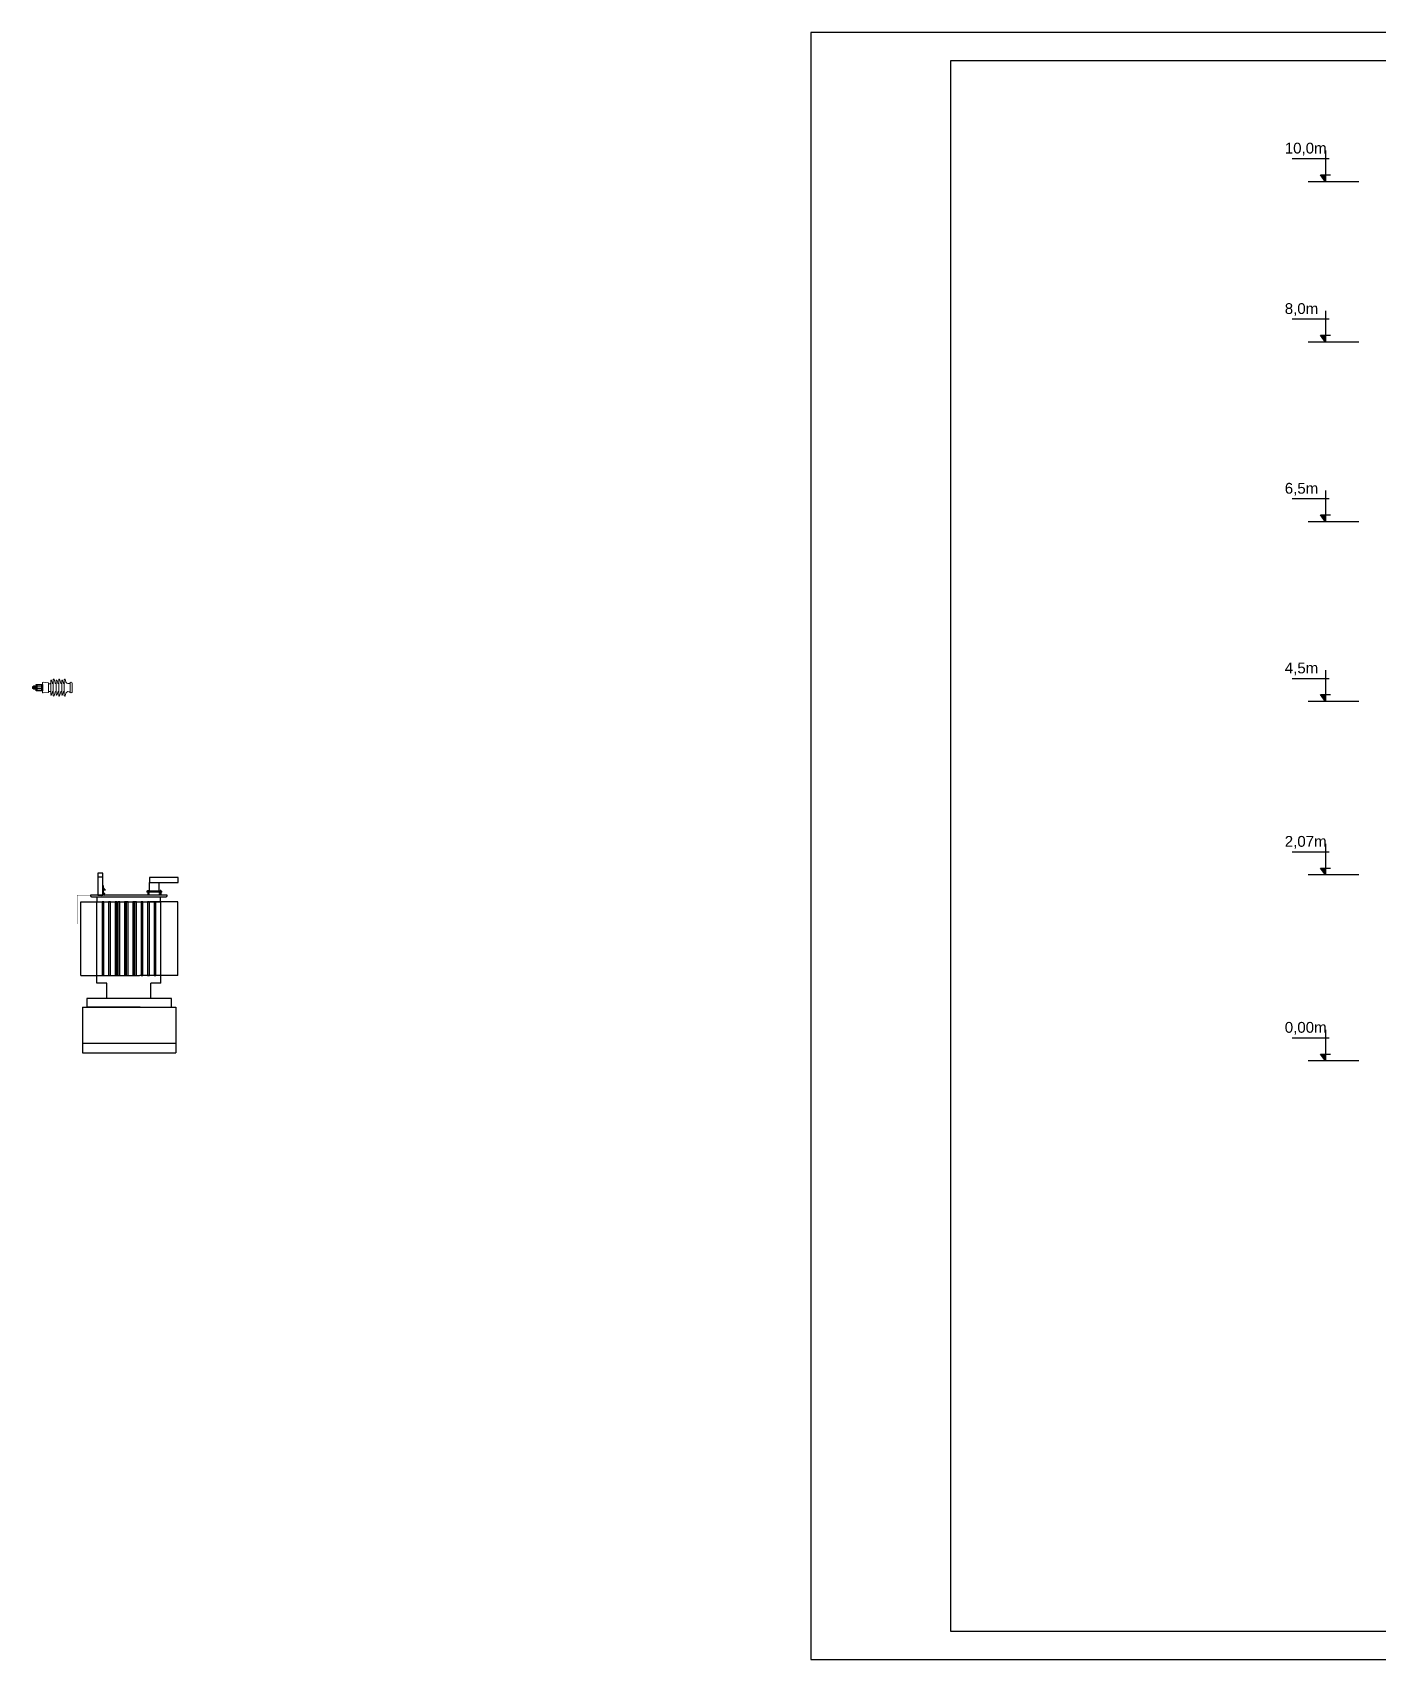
# Model space of a CAD drawing. Header units: inches. Extents: x -246336 to 136055, y -106871 to 69513.
# Drawn here: x -141544 to -126574, y 1536 to 19644 of the extents above; entities that cross this region are included whole.
import ezdxf

# ---------------------------------------------------------------- set-up
doc = ezdxf.new("R2010")
doc.units = ezdxf.units.IN
doc.header["$MEASUREMENT"] = 0
doc.linetypes.add('CENTER', pattern=[2, 1.25, -0.25, 0.25, -0.25])
doc.linetypes.add('DASHDOTX2', pattern=[2, 1, -0.5, 0, -0.5])
for name, color, linetype in [('Hoa Nhon 2T1', 7, 'Continuous'), ('Layer1', 7, 'Continuous'), ('XA-TT1', 7, 'Continuous')]:
    doc.layers.add(name, color=color, linetype=linetype)
doc.styles.add('VU', font='arial.ttf', dxfattribs={"height": 12})

# ---------------------------------------------------------------- blocks, each defined once
blk = doc.blocks.new('DSFDS')
at = {"layer": 'Layer1', "color": 9, "linetype": 'Continuous'}
for p, q in [((-19824, 14127), (-19824, 14113)), ((-19824, 14123), (-19833, 14123)), ((-19824, 14103), (-19833, 14103)), ((-19824, 14100), (-19824, 14113))]:
    blk.add_line(p, q, dxfattribs=at)
at = {"layer": 'Layer1', "color": 9, "linetype": 'Continuous', "lineweight": 5}
for p, q in [((-19811, 14131), (-19823, 14131)), ((-19725, 14166), (-19725, 14113)), ((-19656, 14167), (-19718, 14172)), ((-19656, 14113), (-19656, 14167)), ((-19640, 14156), (-19656, 14156)), ((-19632, 14192), (-19632, 14113)), ((-19614, 14162), (-19624, 14193)), ((-19604, 14204), (-19604, 14113)), ((-19582, 14162), (-19595, 14205)), ((-19571, 14192), (-19571, 14113)), ((-19553, 14162), (-19562, 14193)), ((-19542, 14204), (-19542, 14113)), ((-19520, 14162), (-19533, 14205)), ((-19509, 14192), (-19509, 14113)), ((-19492, 14162), (-19501, 14193)), ((-19481, 14204), (-19481, 14113)), ((-19463, 14175), (-19472, 14205)), ((-19416, 14168), (-19416, 14113)), ((-19395, 14113), (-19395, 14163)), ((-19833, 14123), (-19835, 14121)), ((-19835, 14121), (-19835, 14113)), ((-19835, 14105), (-19835, 14113)), ((-19833, 14103), (-19835, 14105)), ((-19812, 14122), (-19823, 14122)), ((-19812, 14104), (-19823, 14104)), ((-19811, 14096), (-19823, 14096)), ((-19725, 14123), (-19809, 14123)), ((-19725, 14103), (-19809, 14103)), ((-19725, 14061), (-19725, 14113)), ((-19656, 14059), (-19718, 14054)), ((-19656, 14113), (-19656, 14059)), ((-19640, 14070), (-19656, 14070)), ((-19632, 14035), (-19632, 14113)), ((-19614, 14065), (-19624, 14034)), ((-19604, 14023), (-19604, 14113)), ((-19582, 14065), (-19595, 14022)), ((-19571, 14035), (-19571, 14113)), ((-19553, 14065), (-19562, 14034)), ((-19542, 14023), (-19542, 14113)), ((-19520, 14065), (-19533, 14022)), ((-19509, 14035), (-19509, 14113)), ((-19492, 14065), (-19501, 14034)), ((-19481, 14023), (-19481, 14113)), ((-19463, 14051), (-19472, 14022)), ((-19416, 14059), (-19416, 14113)), ((-19395, 14113), (-19395, 14063))]:
    blk.add_line(p, q, dxfattribs=at)
at = {"layer": 'Layer1', "color": 9, "linetype": 'CENTER', "ltscale": 0.05}
for p, q in [((-19824, 14121), (-19835, 14121)), ((-19824, 14105), (-19835, 14105)), ((-19833, 14103), (-19833, 14123))]:
    blk.add_line(p, q, dxfattribs=at)
at = {"layer": 'Layer1', "color": 9, "linetype": 'CENTER', "lineweight": 5, "ltscale": 0.05}
for p, q in [((-19780, 14121), (-19809, 14121)), ((-19780, 14105), (-19809, 14105))]:
    blk.add_line(p, q, dxfattribs=at)
at = {"layer": 'Layer1', "color": 9, "linetype": 'Continuous', "lineweight": 5}
for points in [[(-19809, 14113), (-19809, 14133), (-19811, 14133), (-19811, 14113)], [(-19809, 14113), (-19809, 14093), (-19811, 14093), (-19811, 14113)]]:
    blk.add_lwpolyline(points, dxfattribs=at)
at = {"layer": 'Layer1', "color": 9, "linetype": 'Continuous'}
for centre, radius, start, end in [((-19817, 14127), 7.65, 145.463, 214.537), ((-19819, 14127), 7.65, 325.463, 34.537), ((-19794, 14113), 30.6, 162.9251, 180), ((-19794, 14113), 30.6, 180, 197.0749), ((-19817, 14100), 7.65, 145.463, 214.537), ((-19841, 14113), 30.6, 0, 17.0749), ((-19841, 14113), 30.6, 342.9251, 0), ((-19819, 14100), 7.65, 325.463, 34.537)]:
    blk.add_arc(centre, radius, start, end, dxfattribs=at)
at = {"layer": 'Layer1', "color": 9, "linetype": 'Continuous', "lineweight": 5}
for centre, radius, start, end in [((-19718, 14165), 6.7, 92.5489, 177.9344), ((-19641, 14166), 9.23, 275.2806, 343.2481), ((-19718, 14061), 6.7, 182.0656, 267.4511), ((-19641, 14061), 9.23, 16.7519, 84.7194)]:
    blk.add_arc(centre, radius, start, end, dxfattribs=at)
at = {"layer": 'Layer1', "color": 9, "linetype": 'Continuous', "lineweight": 5, "extrusion": (0, 0, -1)}
for centre, major_axis, start_param, end_param in [((-19628, 14192), (4.22, 0), 3.094054, 6.116831), ((-19609, 14163), (5.71, 0), 0.402312, 2.8943), ((-19599, 14203), (4.48, 0), 3.291437, 5.982469), ((-19576, 14163), (5.71, 0), 0.402312, 2.8943), ((-19567, 14192), (4.22, 0), 3.094054, 6.116831), ((-19547, 14163), (5.71, 0), 0.402312, 2.8943), ((-19538, 14203), (4.48, 0), 3.291437, 5.982469), ((-19515, 14163), (5.71, 0), 0.402312, 2.8943), ((-19505, 14192), (4.22, 0), 3.094054, 6.116831), ((-19486, 14163), (5.71, 0), 0.402312, 2.8943), ((-19476, 14203), (4.48, 0), 3.291437, 5.982469), ((-19437, 14184), (27.3, 0), 0.67706, 2.781074), ((-19406, 14161), (11.6, 0), 3.786737, 6.096978)]:
    blk.add_ellipse(centre, major_axis=major_axis, ratio=0.970874, start_param=start_param, end_param=end_param, dxfattribs=at)
at = {"layer": 'Layer1', "color": 9, "linetype": 'Continuous', "lineweight": 5}
for centre, major_axis, start_param, end_param in [((-19628, 14034), (4.22, 0), 3.094054, 6.116831), ((-19609, 14063), (5.71, 0), 0.402312, 2.8943), ((-19599, 14023), (4.48, 0), 3.291437, 5.982469), ((-19576, 14063), (5.71, 0), 0.402312, 2.8943), ((-19567, 14034), (4.22, 0), 3.094054, 6.116831), ((-19547, 14063), (5.71, 0), 0.402312, 2.8943), ((-19538, 14023), (4.48, 0), 3.291437, 5.982469), ((-19515, 14063), (5.71, 0), 0.402312, 2.8943), ((-19505, 14034), (4.22, 0), 3.094054, 6.116831), ((-19486, 14063), (5.71, 0), 0.402312, 2.8943), ((-19476, 14023), (4.48, 0), 3.291437, 5.982469), ((-19437, 14042), (27.3, 0), 0.67706, 2.781074), ((-19406, 14065), (11.6, 0), 3.786737, 6.096978)]:
    blk.add_ellipse(centre, major_axis=major_axis, ratio=0.970874, start_param=start_param, end_param=end_param, dxfattribs=at)
at = {"layer": 'XA-TT1', "color": 7, "flags": 128}
for points in [[(-19723, 14084), (-19723, 14077), (-19793, 14077), (-19793, 14147), (-19786, 14147)], [(-19793, 14140), (-19793, 14147), (-19723, 14147), (-19723, 14077), (-19730, 14077)], [(-19730, 14084), (-19730, 14140), (-19786, 14140)], [(-19786, 14140), (-19786, 14084), (-19730, 14084)]]:
    blk.add_lwpolyline(points, dxfattribs=at)
blk = doc.blocks.new('do cao')
at = {"layer": 'XA-TT1', "color": 4}
for p, q in [((32938.2, -2973.9), (32896.9, -2973.9)), ((32971.2, -2999.4), (32914.8, -2999.4))]:
    blk.add_line(p, q, dxfattribs=at)
at = {"layer": 'XA-TT1', "color": 4, "flags": 128}
blk.add_lwpolyline([(32934.1, -2964.6), (32934.1, -2999.4), (32928.3, -2991.7), (32939.6, -2991.7)], dxfattribs=at)
at = {"layer": 'XA-TT1', "color": 4}
blk.add_solid([(32928.3, -2991.7), (32934.1, -2999.4), (32934.1, -2991.7)], dxfattribs=at)

msp = doc.modelspace()

# ---------------------------------------------------------------- linework, layer by layer
for p, q in [((-140762.862, 10243.811), (-140817.517, 10243.811)), ((-140762.862, 10154.332), (-140760.195, 10154.332)), ((-140753.455, 10145.983), (-140762.862, 10145.983)), ((-140753.455, 10145.983), (-140760.195, 10154.332)), ((-140829.074, 9062.776), (-140829.074, 9970.272)), ((-140824.501, 9970.272), (-140824.501, 10025.251)), ((-140753.455, 10043.33), (-140788.991, 10043.33)), ((-140762.862, 10126.212), (-140753.455, 10126.212)), ((-140735.187, 10102.849), (-140762.862, 10102.849)), ((-140735.187, 10098.731), (-140762.862, 10098.731)), ((-140743.767, 10060.998), (-140762.862, 10060.998)), ((-140743.767, 10056.879), (-140762.862, 10056.879)), ((-140735.187, 10102.849), (-140753.455, 10126.212)), ((-140751.001, 10062.381), (-140750.435, 10062.621)), ((-140751.001, 10060.998), (-140751.001, 10062.381)), ((-140746.058, 10060.998), (-140751.001, 10060.998)), ((-140746.058, 10056.879), (-140751.001, 10056.879)), ((-140751.001, 10056.879), (-140751.001, 10055.496)), ((-140751.001, 10055.496), (-140750.435, 10055.256)), ((-140746.625, 10062.621), (-140750.435, 10062.621)), ((-140746.625, 10055.256), (-140750.435, 10055.256)), ((-140749.766, 10063.385), (-140749.619, 10063.532)), ((-140747.293, 10063.385), (-140749.766, 10063.385)), ((-140749.766, 10063.385), (-140749.766, 10062.621)), ((-140749.766, 10055.256), (-140749.766, 10043.33)), ((-140749.765, 10060.998), (-140749.765, 10062.381)), ((-140749.765, 10056.879), (-140749.765, 10055.496)), ((-140747.44, 10063.532), (-140749.619, 10063.532)), ((-140747.293, 10063.385), (-140747.44, 10063.532)), ((-140747.293, 10063.385), (-140747.293, 10062.621)), ((-140747.293, 10060.998), (-140747.293, 10062.381)), ((-140747.293, 10056.879), (-140747.293, 10055.496)), ((-140747.293, 10056.879), (-140747.293, 10055.496)), ((-140747.293, 10055.256), (-140747.293, 10043.33)), ((-140746.058, 10062.381), (-140746.625, 10062.621)), ((-140746.058, 10055.496), (-140746.625, 10055.256)), ((-140746.058, 10060.998), (-140746.058, 10062.381)), ((-140746.058, 10056.879), (-140746.058, 10055.496)), ((-140743.767, 10060.998), (-140743.767, 10056.879)), ((-140271.003, 10087.5), (-140271.003, 10077.204)), ((-140271.003, 10087.5), (-140271.003, 10077.204)), ((-140107.983, 10087.5), (-140271.003, 10087.5)), ((-140107.983, 10077.204), (-140271.003, 10077.204)), ((-140265.276, 10090.957), (-140263.859, 10091.558)), ((-140265.276, 10087.5), (-140265.276, 10090.957)), ((-140265.276, 10087.5), (-140252.918, 10087.5)), ((-140265.276, 10077.204), (-140252.918, 10077.204)), ((-140265.276, 10077.204), (-140265.276, 10073.746)), ((-140265.276, 10073.746), (-140263.859, 10073.145)), ((-140263.859, 10091.558), (-140254.334, 10091.558)), ((-140263.859, 10073.145), (-140254.334, 10073.145)), ((-140262.187, 10093.467), (-140261.819, 10093.835)), ((-140262.187, 10093.467), (-140262.187, 10091.558)), ((-140262.187, 10093.467), (-140256.007, 10093.467)), ((-140262.187, 10087.5), (-140262.187, 10090.957)), ((-140262.187, 10077.204), (-140262.187, 10073.746)), ((-140262.187, 10077.204), (-140262.187, 10073.746)), ((-140262.187, 10073.145), (-140262.187, 10043.33)), ((-140261.819, 10093.835), (-140256.374, 10093.835)), ((-140256.007, 10093.467), (-140256.374, 10093.835)), ((-140256.009, 10087.5), (-140256.009, 10090.957)), ((-140256.009, 10077.204), (-140256.009, 10073.746)), ((-140256.007, 10093.467), (-140256.007, 10091.558)), ((-140256.007, 10073.145), (-140256.007, 10043.33)), ((-140252.918, 10090.957), (-140254.334, 10091.558)), ((-140252.918, 10073.746), (-140254.334, 10073.145)), ((-140252.918, 10087.5), (-140252.918, 10090.957)), ((-140252.918, 10077.204), (-140252.918, 10073.746)), ((-140126.068, 10090.957), (-140124.651, 10091.558)), ((-140126.068, 10087.5), (-140126.068, 10090.957)), ((-140113.71, 10087.5), (-140126.068, 10087.5)), ((-140126.068, 10077.204), (-140126.068, 10073.746)), ((-140113.71, 10077.204), (-140126.068, 10077.204)), ((-140126.068, 10073.746), (-140124.651, 10073.145)), ((-140115.126, 10091.558), (-140124.651, 10091.558)), ((-140115.126, 10073.145), (-140124.651, 10073.145)), ((-140122.979, 10093.467), (-140122.612, 10093.835)), ((-140122.979, 10093.467), (-140122.979, 10091.558)), ((-140116.799, 10093.467), (-140122.979, 10093.467)), ((-140122.979, 10073.145), (-140122.979, 10043.33)), ((-140122.976, 10087.5), (-140122.976, 10090.957)), ((-140122.976, 10077.204), (-140122.976, 10073.746)), ((-140117.166, 10093.835), (-140122.612, 10093.835)), ((-140119.273, 9970.272), (-140119.273, 10025.251)), ((-140116.799, 10093.467), (-140117.166, 10093.835)), ((-140116.799, 10093.467), (-140116.799, 10091.558)), ((-140116.799, 10087.5), (-140116.799, 10090.957)), ((-140116.799, 10077.204), (-140116.799, 10073.746)), ((-140116.799, 10077.204), (-140116.799, 10073.746)), ((-140116.799, 10073.145), (-140116.799, 10043.33)), ((-140113.71, 10090.957), (-140115.126, 10091.558)), ((-140113.71, 10073.746), (-140115.126, 10073.145)), ((-140114.7, 9062.776), (-140114.7, 9970.272)), ((-140113.71, 10087.5), (-140113.71, 10090.957)), ((-140113.71, 10077.204), (-140113.71, 10073.746)), ((-140107.983, 10087.5), (-140107.983, 10077.204)), ((-140717.996, 9062.776), (-140829.074, 9062.776)), ((-140717.996, 8891.027), (-140717.996, 9062.776)), ((-139928.297, 9148.427), (-140349.585, 9150.374)), ((-140225.778, 8891.027), (-140225.778, 9062.776)), ((-140114.7, 9062.776), (-140225.778, 9062.776)), ((-140225.778, 8891.027), (-140348.818, 8891.027)), ((-140939.739, 8794.502), (-139998.447, 8794.502))]:
    msp.add_line(p, q)
at = {"linetype": 'DASHDOTX2', "ltscale": 5}
for p, q in [((-140753.455, 10126.212), (-140753.455, 10145.983)), ((-140753.455, 10060.998), (-140753.455, 10098.731)), ((-140753.455, 10043.33), (-140753.455, 10056.879)), ((-140246.783, 10043.33), (-140246.783, 10077.204)), ((-140132.203, 10043.33), (-140132.203, 10077.204))]:
    msp.add_line(p, q, dxfattribs=at)
at = {"linetype": 'DASHDOTX2', "ltscale": 0.5}
for p, q in [((-140771.223, 10031.937), (-140771.223, 10043.33)), ((-140748.53, 10067.681), (-140748.53, 10034.007))]:
    msp.add_line(p, q, dxfattribs=at)
at = {"color": 1}
for p, q in [((-140988.769, 8794.533), (-139949.417, 8794.47)), ((-140988.769, 8794.533), (-140988.769, 8287.027)), ((-139949.417, 8794.47), (-139949.417, 8287.027)), ((-140988.769, 8394.524), (-139949.417, 8394.47)), ((-140988.769, 8287.027), (-139949.417, 8287.027))]:
    msp.add_line(p, q, dxfattribs=at)
for points in [[(-140762.862, 10043.33), (-140762.862, 10286.294), (-140817.517, 10286.294), (-140817.517, 10043.33)], [(-140241.051, 10183.037), (-139922.529, 10183.037), (-139922.529, 10239.91), (-140241.051, 10239.91)], [(-140241.051, 10183.037), (-140139.142, 10183.037), (-140139.142, 10077.204), (-140241.051, 10077.204)], [(-140749.113, 9148.427), (-140749.113, 9970.272), (-140769.812, 9970.272), (-140769.812, 9148.427)], [(-140676.796, 9148.427), (-140676.796, 9970.272), (-140697.494, 9970.272), (-140697.494, 9148.427)], [(-140604.478, 9148.427), (-140604.478, 9970.272), (-140625.176, 9970.272), (-140625.176, 9148.427)], [(-140573.557, 9148.427), (-140573.557, 9970.272), (-140594.256, 9970.272), (-140594.256, 9148.427)], [(-140501.24, 9148.427), (-140501.24, 9970.272), (-140521.938, 9970.272), (-140521.938, 9148.427)], [(-140480.541, 9148.427), (-140480.541, 9970.272), (-140501.24, 9970.272), (-140501.24, 9148.427)], [(-140408.223, 9148.427), (-140408.223, 9970.272), (-140428.922, 9970.272), (-140428.922, 9148.427)], [(-140387.524, 9148.427), (-140387.524, 9970.272), (-140408.223, 9970.272), (-140408.223, 9148.427)], [(-140315.206, 9148.427), (-140315.206, 9970.272), (-140335.905, 9970.272), (-140335.905, 9148.427)], [(-140315.206, 9148.427), (-140315.206, 9970.272), (-140335.905, 9970.272), (-140335.905, 9148.427)], [(-140242.888, 9148.427), (-140242.888, 9970.272), (-140263.587, 9970.272), (-140263.587, 9148.427)], [(-140170.57, 9148.427), (-140170.57, 9970.272), (-140191.269, 9970.272), (-140191.269, 9148.427)]]:
    msp.add_lwpolyline(points, close=True)
for points in [[(-140760.195, 10154.332), (-140760.293, 10155.583), (-140760.384, 10156.651), (-140760.47, 10157.561), (-140760.555, 10158.334), (-140760.641, 10158.994), (-140760.732, 10159.564), (-140760.828, 10160.067), (-140760.934, 10160.526), (-140761.054, 10160.961), (-140761.194, 10161.376), (-140761.365, 10161.771), (-140761.576, 10162.148), (-140761.837, 10162.508), (-140762.156, 10162.852), (-140762.543, 10163.18), (-140763.008, 10163.493)], [(-141007.96, 9148.427), (-141007.96, 9970.272), (-140352.01, 9970.272)], [(-140352.172, 10025.251), (-140234.311, 10025.251)], [(-140352.01, 9970.272), (-140114.7, 9970.272)], [(-139928.297, 9148.427), (-139928.297, 9970.272), (-140234.311, 9970.272)]]:
    msp.add_lwpolyline(points)
at = {"const_width": 1.287}
for points in [[(-140899.754, 10043.33), (-141047.097, 10043.33), (-141047.097, 9721.212)], [(-141047.097, 9721.212), (-141007.96, 9721.212)]]:
    msp.add_lwpolyline(points, dxfattribs=at)
for points in [[(-140352.01, 10043.33), (-140899.754, 10043.33), (-140899.754, 10038.121, 0.414213562), (-140886.884, 10025.251), (-140352.01, 10025.251)], [(-140735.187, 10102.849, -0.313580488), (-140735.187, 10098.731, -4.322317781)], [(-140234.311, 10025.251), (-140056.889, 10025.251, 0.414213562), (-140044.019, 10038.121), (-140044.019, 10043.33), (-140357.741, 10043.33)]]:
    msp.add_lwpolyline(points, format="xyb")
for centre, radius, start, end in [((-140750.383, 10061.713), 0.909, 47.2152204, 93.227031), ((-140750.383, 10056.164), 0.909, 266.772969, 312.7847796), ((-140748.529, 10059.328), 3.293, 67.964255, 112.035745), ((-140748.529, 10058.549), 3.293, 247.964255, 292.035745), ((-140746.676, 10061.713), 0.909, 86.772969, 132.7847796), ((-140746.676, 10056.164), 0.909, 227.2152204, 273.227031), ((-140263.731, 10089.288), 2.274, 47.2152204, 93.227031), ((-140263.731, 10075.415), 2.274, 266.772969, 312.7847796), ((-140259.098, 10083.326), 8.233, 67.964255, 112.035745), ((-140259.098, 10081.378), 8.233, 247.964255, 292.035745), ((-140254.462, 10089.288), 2.274, 86.772969, 132.7847796), ((-140254.462, 10075.415), 2.274, 227.2152204, 273.227031), ((-140124.523, 10089.288), 2.274, 47.2152204, 93.227031), ((-140124.523, 10075.415), 2.274, 266.772969, 312.7847796), ((-140119.887, 10083.326), 8.233, 67.964255, 112.035745), ((-140119.887, 10081.378), 8.233, 247.964255, 292.035745), ((-140115.254, 10089.288), 2.274, 86.772969, 132.7847796), ((-140115.254, 10075.415), 2.274, 227.2152204, 273.227031)]:
    msp.add_arc(centre, radius, start, end)
at = {"layer": 'Defpoints', "color": 0}
msp.add_lwpolyline([(-107042.734, 19644.113), (-132882.489, 19644.113), (-132882.489, 1536.098), (-107042.734, 1536.098)], close=True, dxfattribs=at)
at = {"layer": 'Hoa Nhon 2T1', "color": 1}
msp.add_lwpolyline([(-131321.453, 1848.305), (-131321.453, 19331.906), (-107354.941, 19331.906), (-107354.941, 1848.305)], close=True, dxfattribs=at)
at = {"layer": 'XA-TT1'}
for p, q in [((-141007.96, 9148.427), (-140352.01, 9147.438)), ((-140348.818, 8891.027), (-140939.739, 8891.027)), ((-140939.739, 8891.027), (-140939.739, 8794.502)), ((-139998.447, 8891.027), (-140348.818, 8891.027)), ((-139998.447, 8794.502), (-139998.447, 8891.027)), ((-140347.787, 8794.502), (-140939.739, 8794.502)), ((-140347.787, 8794.502), (-139998.447, 8794.502))]:
    msp.add_line(p, q, dxfattribs=at)

# ---------------------------------------------------------------- block references
at = {"xscale": 10, "yscale": 10, "zscale": 10}
for p in [(-456492.755, 47977.553), (-456492.755, 46191.487), (-456492.755, 44191.487), (-456492.755, 42191.487), (-456492.755, 40261.487), (-456492.755, 38191.487)]:
    msp.add_blockref('do cao', p, dxfattribs=at)
msp.add_blockref('DSFDS', (-121709.415, -1759.72))

# ---------------------------------------------------------------- texts
at = {"ltscale": 5, "style": 'VU'}
for s, p in [('10,0m', (-127605.998, 18297.705)), ('8,0m', (-127605.998, 16511.639)), ('6,5m', (-127605.998, 14511.639)), ('4,5m', (-127605.998, 12511.639)), ('2,07m', (-127605.998, 10581.639)), ('0,00m', (-127605.998, 8511.639))]:
    msp.add_text(s, height=120, dxfattribs=at).set_placement(p)

doc.saveas('drawing.dxf')
